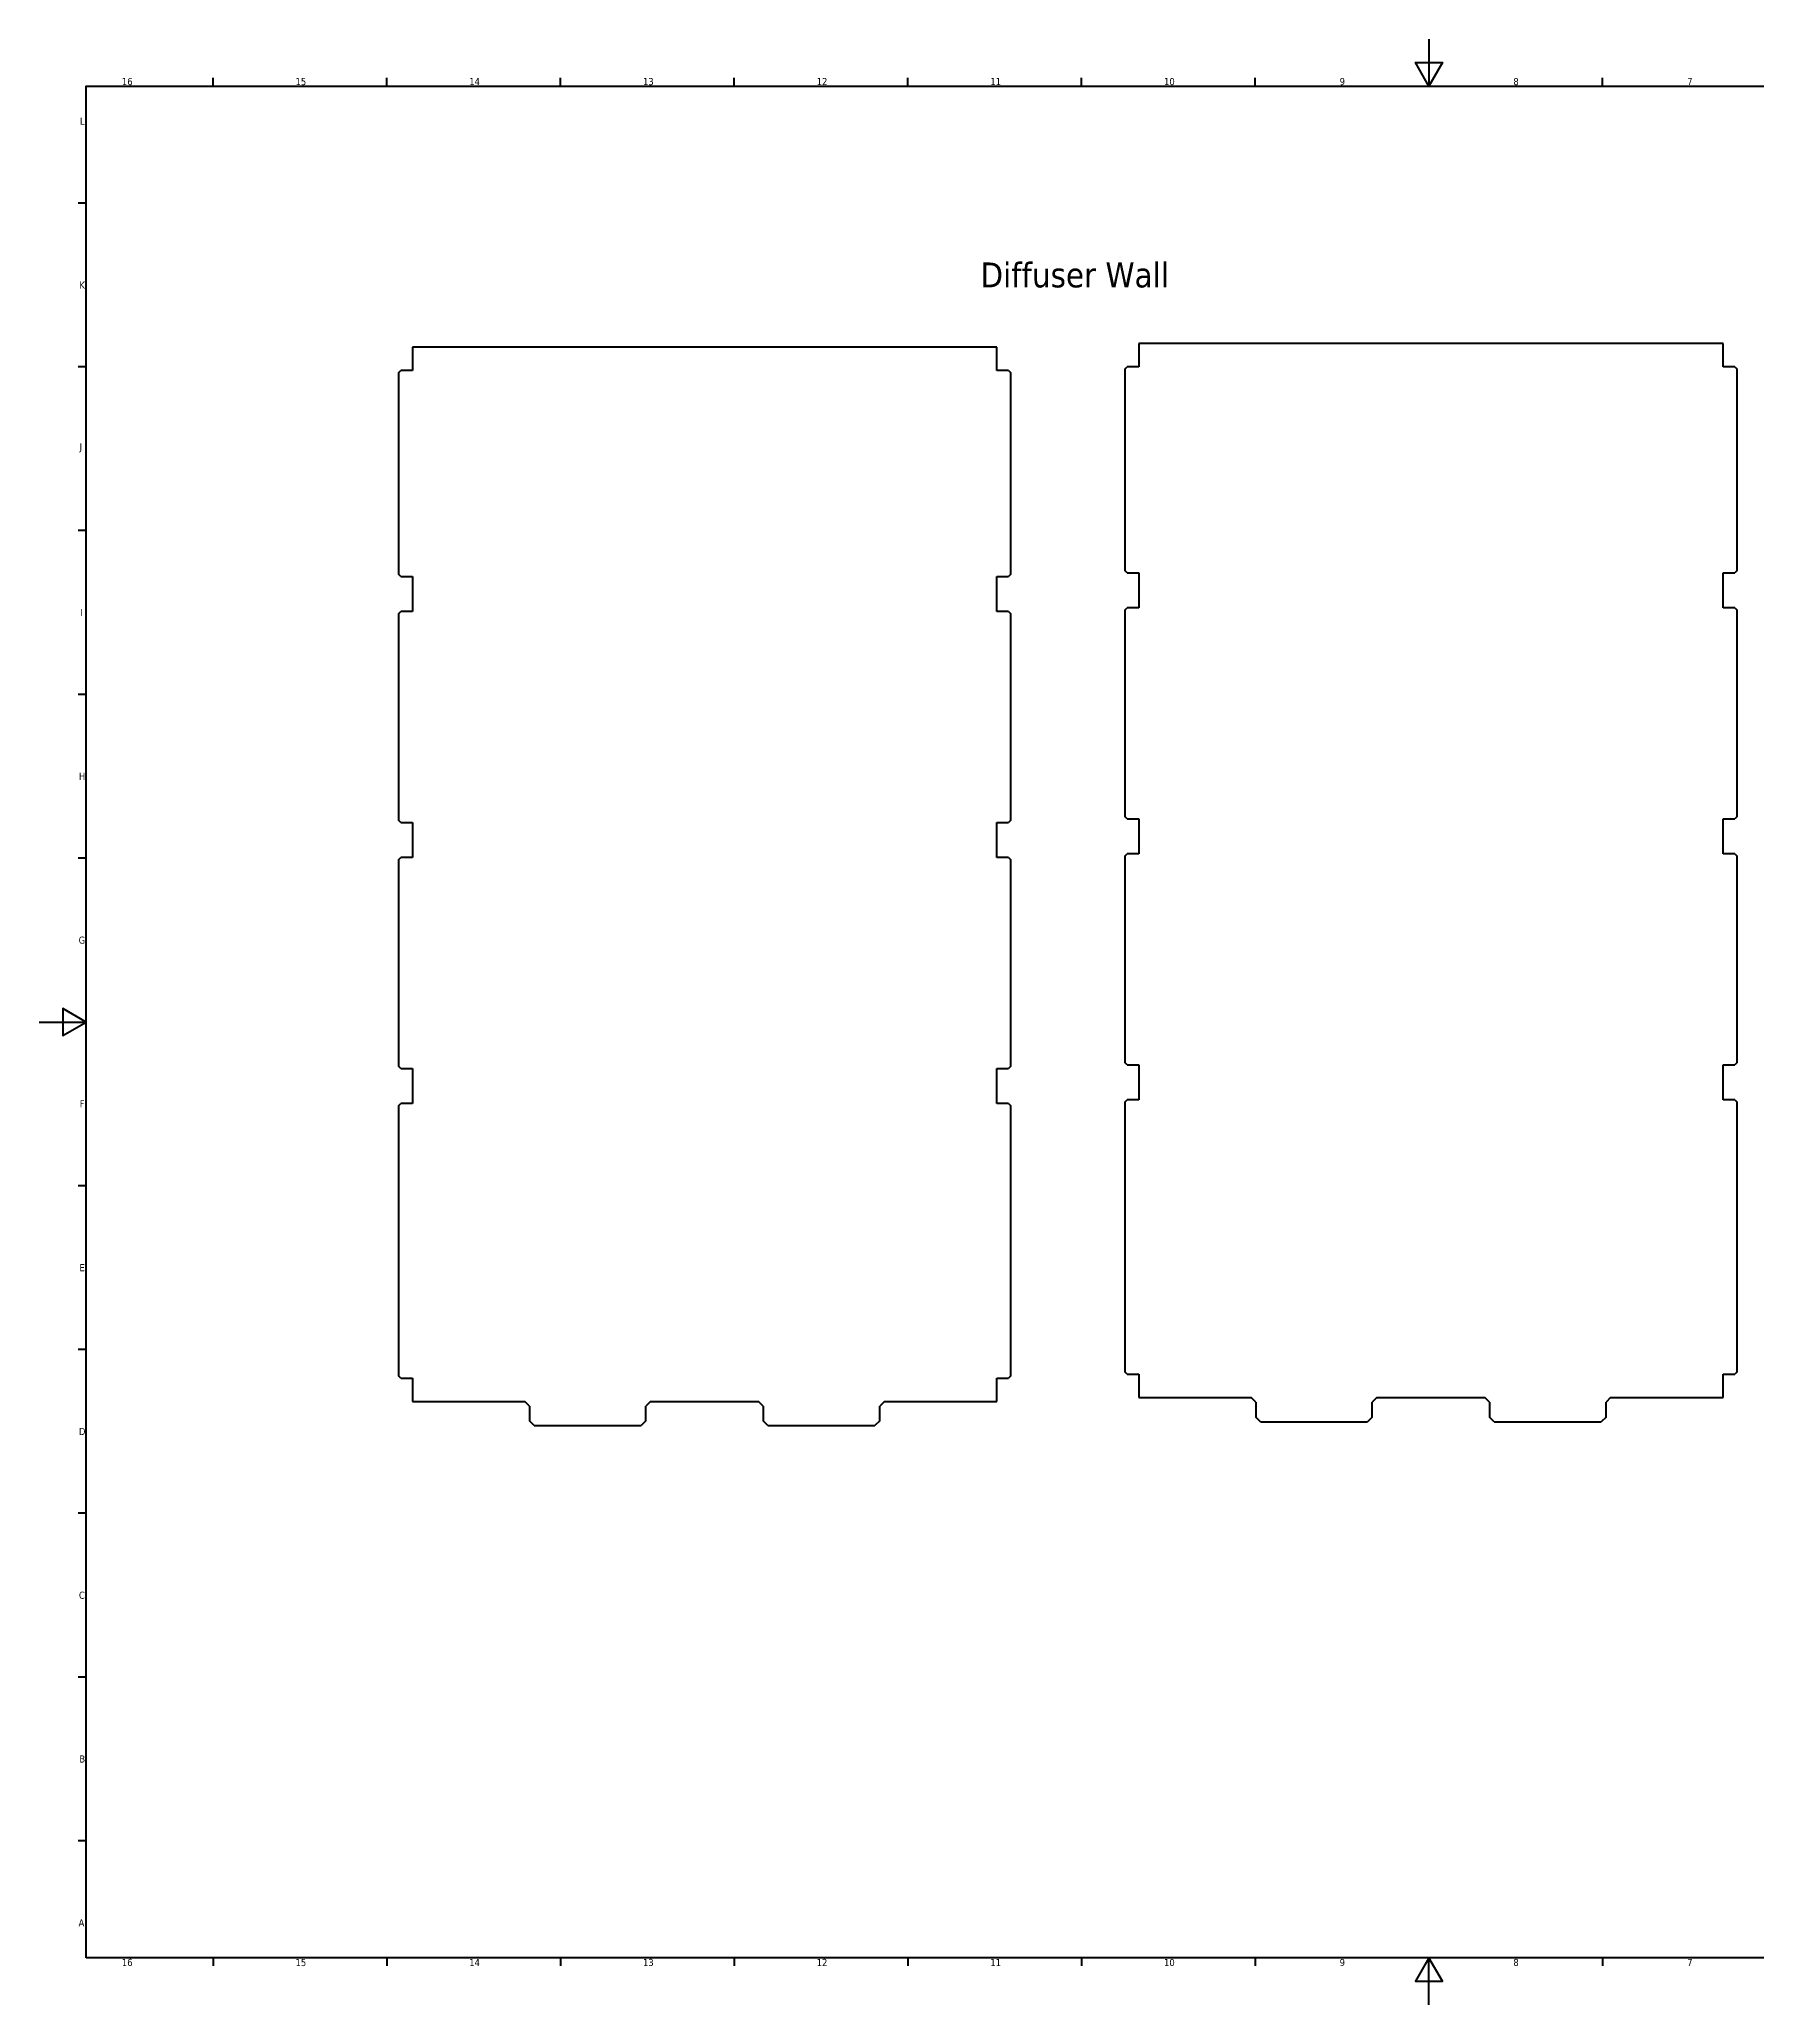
# Model space of a CAD drawing. Header units: inches. Extents: x 0 to 46.8, y 0 to 33.1.
# Drawn here: x 0 to 28.93, y 0 to 33.11 of the extents above; entities that cross this region are included whole.
import ezdxf

# ---------------------------------------------------------------- set-up
doc = ezdxf.new("R2010")
doc.units = ezdxf.units.IN
doc.header["$MEASUREMENT"] = 0
for name, color, linetype, lineweight in [('Border (ANSI)', 7, 'Continuous', 70), ('Symbol (ANSI)', 7, 'Continuous', 25), ('Visible (ANSI)', 7, 'Continuous', 50)]:
    doc.layers.add(name, color=color, linetype=linetype, lineweight=lineweight)
doc.styles.add('Note Text (ANSI)', font='tahoma.ttf')

# ---------------------------------------------------------------- blocks, each defined once
blk = doc.blocks.new('Borders Default Border')
at = {"layer": 'Border (ANSI)'}
for p, q in [((2.926, 32.323), (2.926, 32.459)), ((5.851, 32.323), (5.851, 32.459)), ((8.777, 32.323), (8.777, 32.459)), ((11.703, 32.323), (11.703, 32.459)), ((14.628, 32.323), (14.628, 32.459)), ((17.554, 32.323), (17.554, 32.459)), ((20.48, 32.323), (20.48, 32.459)), ((26.331, 32.323), (26.331, 32.459)), ((0.787, 30.351), (0.652, 30.351)), ((0.787, 27.592), (0.652, 27.592)), ((0.787, 24.833), (0.652, 24.833)), ((0.787, 22.073), (0.652, 22.073)), ((0.787, 19.314), (0.652, 19.314)), ((0.787, 13.796), (0.652, 13.796)), ((0.787, 11.037), (0.652, 11.037)), ((0.787, 8.278), (0.652, 8.278)), ((0.787, 5.518), (0.652, 5.518)), ((0.787, 2.759), (0.652, 2.759)), ((2.926, 0.787), (2.926, 0.652)), ((5.851, 0.787), (5.851, 0.652)), ((8.777, 0.787), (8.777, 0.652)), ((11.703, 0.787), (11.703, 0.652)), ((14.628, 0.787), (14.628, 0.652)), ((17.554, 0.787), (17.554, 0.652)), ((20.48, 0.787), (20.48, 0.652)), ((26.331, 0.787), (26.331, 0.652))]:
    blk.add_line(p, q, dxfattribs=at)
at = {"layer": 'Border (ANSI)', "flags": 128}
for points in [[(23.406, 33.11), (23.406, 32.323), (23.178, 32.717), (23.633, 32.717), (23.406, 32.323)], [(0.787, 0.787), (0.787, 32.323), (46.024, 32.323), (46.024, 0.787), (0.787, 0.787)], [(0, 16.555), (0.787, 16.555), (0.394, 16.782), (0.394, 16.328), (0.787, 16.555)], [(23.406, 0), (23.406, 0.787), (23.178, 0.394), (23.633, 0.394), (23.406, 0.787)]]:
    blk.add_lwpolyline(points, dxfattribs=at)
at = {"layer": 'Border (ANSI)', "char_height": 0.12, "attachment_point": 7, "style": 'Note Text (ANSI)'}
for s, insert in [('16', (1.391, 32.336)), ('15', (4.316, 32.336)), ('14', (7.242, 32.339)), ('13', (10.168, 32.336)), ('12', (13.094, 32.339)), ('11', (16.019, 32.339)), ('10', (18.945, 32.336)), ('9', (21.903, 32.336)), ('8', (24.829, 32.336)), ('7', (27.757, 32.339)), ('L', (0.683, 31.671)), ('K', (0.675, 28.911)), ('J', (0.678, 26.151)), ('I', (0.688, 23.393)), ('H', (0.668, 20.634)), ('G', (0.662, 17.872)), ('F', (0.681, 15.116)), ('E', (0.677, 12.356)), ('D', (0.668, 9.597)), ('C', (0.667, 6.836)), ('B', (0.675, 4.079)), ('A', (0.661, 1.32)), ('16', (1.391, 0.649)), ('15', (4.316, 0.649)), ('14', (7.242, 0.652)), ('13', (10.168, 0.649)), ('12', (13.094, 0.652)), ('11', (16.019, 0.652)), ('10', (18.945, 0.649)), ('9', (21.903, 0.649)), ('8', (24.829, 0.649)), ('7', (27.757, 0.652))]:
    blk.add_mtext(s, dxfattribs=dict(at, insert=insert))

msp = doc.modelspace()

# ---------------------------------------------------------------- linework, layer by layer
at = {"layer": 'Visible (ANSI)'}
for p, q in [((6.285, 27.922), (6.285, 27.528)), ((16.127, 27.922), (6.285, 27.922)), ((16.127, 27.528), (16.127, 27.922)), ((18.519, 27.985), (18.519, 27.591)), ((28.361, 27.985), (18.519, 27.985)), ((28.361, 27.591), (28.361, 27.985)), ((6.049, 27.489), (6.088, 27.528)), ((6.049, 27.489), (6.049, 24.1)), ((6.285, 27.528), (6.088, 27.528)), ((16.324, 27.528), (16.127, 27.528)), ((16.324, 27.528), (16.363, 27.489)), ((16.363, 24.1), (16.363, 27.489)), ((18.282, 27.552), (18.322, 27.591)), ((18.282, 27.552), (18.282, 24.163)), ((18.519, 27.591), (18.322, 27.591)), ((28.558, 27.591), (28.361, 27.591)), ((28.558, 27.591), (28.597, 27.552)), ((28.597, 24.163), (28.597, 27.552)), ((6.088, 24.061), (6.049, 24.1)), ((6.088, 24.061), (6.285, 24.061)), ((6.285, 24.061), (6.285, 23.469)), ((16.127, 24.061), (16.324, 24.061)), ((16.127, 23.469), (16.127, 24.061)), ((16.363, 24.1), (16.324, 24.061)), ((18.322, 24.124), (18.282, 24.163)), ((18.322, 24.124), (18.519, 24.124)), ((18.519, 24.124), (18.519, 23.532)), ((28.361, 24.124), (28.558, 24.124)), ((28.361, 23.532), (28.361, 24.124)), ((28.597, 24.163), (28.558, 24.124)), ((18.282, 23.492), (18.322, 23.532)), ((18.519, 23.532), (18.322, 23.532)), ((28.558, 23.532), (28.361, 23.532)), ((28.558, 23.532), (28.597, 23.492)), ((6.049, 23.429), (6.088, 23.469)), ((6.049, 23.429), (6.049, 19.956)), ((6.285, 23.469), (6.088, 23.469)), ((16.324, 23.469), (16.127, 23.469)), ((16.324, 23.469), (16.363, 23.429)), ((16.363, 19.956), (16.363, 23.429)), ((18.282, 23.492), (18.282, 20.019)), ((28.597, 20.019), (28.597, 23.492)), ((6.088, 19.917), (6.049, 19.956)), ((6.088, 19.917), (6.285, 19.917)), ((6.285, 19.917), (6.285, 19.325)), ((16.127, 19.917), (16.324, 19.917)), ((16.127, 19.325), (16.127, 19.917)), ((16.363, 19.956), (16.324, 19.917)), ((18.322, 19.98), (18.282, 20.019)), ((18.322, 19.98), (18.519, 19.98)), ((18.519, 19.98), (18.519, 19.388)), ((28.361, 19.98), (28.558, 19.98)), ((28.361, 19.388), (28.361, 19.98)), ((28.597, 20.019), (28.558, 19.98)), ((6.049, 19.285), (6.088, 19.325)), ((6.049, 19.285), (6.049, 15.812)), ((6.285, 19.325), (6.088, 19.325)), ((16.324, 19.325), (16.127, 19.325)), ((16.324, 19.325), (16.363, 19.285)), ((16.363, 15.812), (16.363, 19.285)), ((18.282, 19.349), (18.322, 19.388)), ((18.282, 19.349), (18.282, 15.875)), ((18.519, 19.388), (18.322, 19.388)), ((28.558, 19.388), (28.361, 19.388)), ((28.558, 19.388), (28.597, 19.349)), ((28.597, 15.875), (28.597, 19.349)), ((6.088, 15.773), (6.049, 15.812)), ((6.088, 15.773), (6.285, 15.773)), ((6.285, 15.773), (6.285, 15.181)), ((16.127, 15.773), (16.324, 15.773)), ((16.127, 15.181), (16.127, 15.773)), ((16.363, 15.812), (16.324, 15.773)), ((18.322, 15.836), (18.282, 15.875)), ((18.322, 15.836), (18.519, 15.836)), ((18.519, 15.836), (18.519, 15.244)), ((28.361, 15.836), (28.558, 15.836)), ((28.361, 15.244), (28.361, 15.836)), ((28.597, 15.875), (28.558, 15.836)), ((18.282, 15.205), (18.322, 15.244)), ((18.519, 15.244), (18.322, 15.244)), ((28.558, 15.244), (28.361, 15.244)), ((28.558, 15.244), (28.597, 15.205)), ((6.049, 15.142), (6.088, 15.181)), ((6.049, 15.142), (6.049, 10.597)), ((6.285, 15.181), (6.088, 15.181)), ((16.324, 15.181), (16.127, 15.181)), ((16.324, 15.181), (16.363, 15.142)), ((16.363, 10.597), (16.363, 15.142)), ((18.282, 15.205), (18.282, 10.66)), ((28.597, 10.66), (28.597, 15.205)), ((6.088, 10.557), (6.049, 10.597)), ((16.363, 10.597), (16.324, 10.557)), ((18.322, 10.62), (18.282, 10.66)), ((18.322, 10.62), (18.519, 10.62)), ((18.519, 10.62), (18.519, 10.227)), ((28.361, 10.62), (28.558, 10.62)), ((28.361, 10.227), (28.361, 10.62)), ((28.597, 10.66), (28.558, 10.62)), ((6.088, 10.557), (6.285, 10.557)), ((6.285, 10.557), (6.285, 10.164)), ((16.127, 10.557), (16.324, 10.557)), ((16.127, 10.164), (16.127, 10.557)), ((6.285, 10.164), (8.178, 10.164)), ((8.257, 10.085), (8.178, 10.164)), ((8.257, 10.085), (8.257, 9.837)), ((10.297, 10.164), (10.218, 10.085)), ((10.218, 9.837), (10.218, 10.085)), ((10.297, 10.164), (12.115, 10.164)), ((12.194, 10.085), (12.115, 10.164)), ((12.194, 10.085), (12.194, 9.837)), ((14.234, 10.164), (14.155, 10.085)), ((14.155, 9.837), (14.155, 10.085)), ((14.234, 10.164), (16.127, 10.164)), ((18.519, 10.227), (20.412, 10.227)), ((20.491, 10.148), (20.412, 10.227)), ((20.491, 10.148), (20.491, 9.9)), ((22.53, 10.227), (22.452, 10.148)), ((22.452, 9.9), (22.452, 10.148)), ((22.53, 10.227), (24.349, 10.227)), ((24.428, 10.148), (24.349, 10.227)), ((24.428, 10.148), (24.428, 9.9)), ((26.467, 10.227), (26.389, 10.148)), ((26.389, 9.9), (26.389, 10.148)), ((26.467, 10.227), (28.361, 10.227)), ((8.336, 9.758), (8.257, 9.837)), ((8.336, 9.758), (10.139, 9.758)), ((10.218, 9.837), (10.139, 9.758)), ((12.273, 9.758), (12.194, 9.837)), ((12.273, 9.758), (14.076, 9.758)), ((14.155, 9.837), (14.076, 9.758)), ((20.57, 9.821), (20.491, 9.9)), ((20.57, 9.821), (22.373, 9.821)), ((22.452, 9.9), (22.373, 9.821)), ((24.507, 9.821), (24.428, 9.9)), ((24.507, 9.821), (26.31, 9.821)), ((26.389, 9.9), (26.31, 9.821))]:
    msp.add_line(p, q, dxfattribs=at)

# ---------------------------------------------------------------- block references
msp.add_blockref('Borders Default Border', (0, 0))

# ---------------------------------------------------------------- texts
at = {"layer": 'Symbol (ANSI)', "insert": (15.852, 29.351), "char_height": 0.42, "width": 3.25177, "attachment_point": 1, "style": 'Note Text (ANSI)'}
msp.add_mtext('\\fTahoma|b0|i0;\\H0.4200;Diffuser Wall', dxfattribs=at)

doc.saveas('drawing.dxf')
